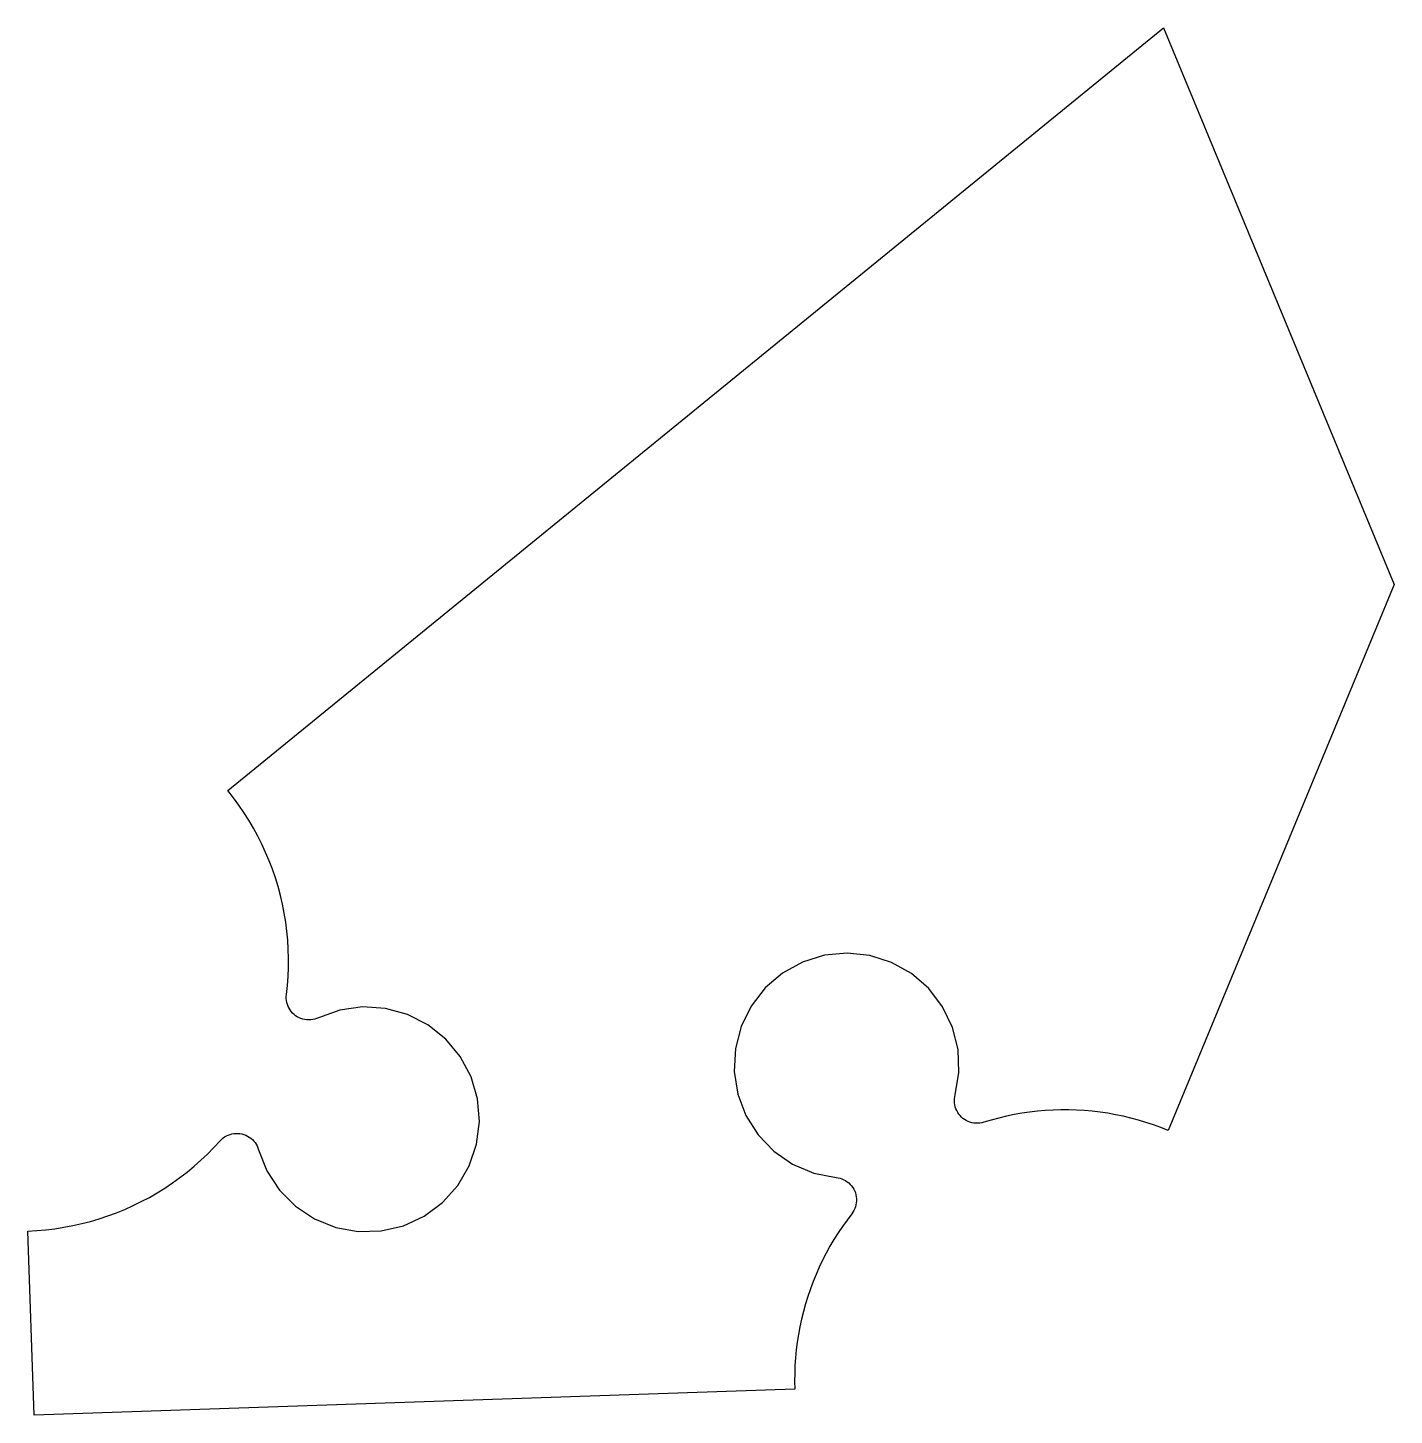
# Model space of a CAD drawing. Header units: metres. Extents: x -81.4 to -20.7, y -86.9 to -25.3.
import ezdxf

# ---------------------------------------------------------------- set-up
doc = ezdxf.new("R2010")
doc.units = ezdxf.units.M

msp = doc.modelspace()

# ---------------------------------------------------------------- linework, layer by layer
at = {"layer": 'Polygon'}
for p, q in [((-72.544, -59.163), (-30.962, -25.251)), ((-30.962, -25.251), (-20.711, -50)), ((-20.711, -50), (-30.763, -74.269)), ((-72.294, -59.48), (-72.544, -59.163)), ((-72.055, -59.806), (-72.294, -59.48)), ((-71.827, -60.139), (-72.055, -59.806)), ((-71.61, -60.481), (-71.827, -60.139)), ((-71.405, -60.829), (-71.61, -60.481)), ((-71.211, -61.184), (-71.405, -60.829)), ((-71.03, -61.545), (-71.211, -61.184)), ((-70.861, -61.912), (-71.03, -61.545)), ((-70.704, -62.284), (-70.861, -61.912)), ((-70.56, -62.662), (-70.704, -62.284)), ((-70.429, -63.044), (-70.56, -62.662)), ((-70.311, -63.431), (-70.429, -63.044)), ((-70.206, -63.821), (-70.311, -63.431)), ((-70.114, -64.215), (-70.206, -63.821)), ((-70.035, -64.611), (-70.114, -64.215)), ((-69.97, -65.01), (-70.035, -64.611)), ((-69.918, -65.411), (-69.97, -65.01)), ((-69.88, -65.813), (-69.918, -65.411)), ((-69.855, -66.216), (-69.88, -65.813)), ((-69.844, -66.62), (-69.855, -66.216)), ((-46.032, -66.484), (-47.002, -66.785)), ((-45.021, -66.385), (-46.032, -66.484)), ((-44.011, -66.492), (-45.021, -66.385)), ((-43.044, -66.801), (-44.011, -66.492)), ((-69.863, -67.428), (-69.847, -67.024)), ((-69.847, -67.024), (-69.844, -66.62)), ((-47.002, -66.785), (-47.891, -67.276)), ((-42.159, -67.299), (-43.044, -66.801)), ((-69.936, -68.233), (-69.893, -67.831)), ((-69.893, -67.831), (-69.863, -67.428)), ((-47.891, -67.276), (-48.662, -67.936)), ((-41.393, -67.966), (-42.159, -67.299)), ((-69.943, -68.322), (-69.936, -68.233)), ((-69.942, -68.411), (-69.943, -68.322)), ((-69.934, -68.5), (-69.942, -68.411)), ((-48.662, -67.936), (-49.284, -68.739)), ((-40.778, -68.774), (-41.393, -67.966)), ((-69.917, -68.587), (-69.934, -68.5)), ((-69.893, -68.673), (-69.917, -68.587)), ((-69.861, -68.756), (-69.893, -68.673)), ((-69.821, -68.836), (-69.861, -68.756)), ((-69.775, -68.912), (-69.821, -68.836)), ((-69.723, -68.984), (-69.775, -68.912)), ((-69.664, -69.051), (-69.723, -68.984)), ((-69.599, -69.112), (-69.664, -69.051)), ((-67.557, -68.918), (-68.514, -69.26)), ((-66.552, -68.778), (-67.557, -68.918)), ((-65.538, -68.843), (-66.552, -68.778)), ((-64.559, -69.111), (-65.538, -68.843)), ((-49.284, -68.739), (-49.731, -69.651)), ((-40.338, -69.689), (-40.778, -68.774)), ((-69.529, -69.168), (-69.599, -69.112)), ((-69.455, -69.217), (-69.529, -69.168)), ((-69.376, -69.259), (-69.455, -69.217)), ((-69.294, -69.294), (-69.376, -69.259)), ((-69.209, -69.321), (-69.294, -69.294)), ((-69.122, -69.341), (-69.209, -69.321)), ((-69.034, -69.353), (-69.122, -69.341)), ((-68.945, -69.357), (-69.034, -69.353)), ((-68.856, -69.353), (-68.945, -69.357)), ((-68.768, -69.341), (-68.856, -69.353)), ((-68.681, -69.322), (-68.768, -69.341)), ((-68.596, -69.294), (-68.681, -69.322)), ((-68.514, -69.26), (-68.596, -69.294)), ((-63.654, -69.572), (-64.559, -69.111)), ((-62.861, -70.206), (-63.654, -69.572)), ((-49.731, -69.651), (-49.985, -70.634)), ((-40.092, -70.674), (-40.338, -69.689)), ((-62.212, -70.988), (-62.861, -70.206)), ((-49.985, -70.634), (-50.035, -71.648)), ((-40.051, -71.689), (-40.092, -70.674)), ((-61.735, -71.884), (-62.212, -70.988)), ((-61.449, -72.858), (-61.735, -71.884)), ((-50.035, -71.648), (-49.878, -72.651)), ((-40.215, -72.691), (-40.051, -71.689)), ((-49.878, -72.651), (-49.523, -73.603)), ((-40.246, -72.867), (-40.235, -72.778)), ((-40.235, -72.778), (-40.215, -72.691)), ((-61.365, -73.87), (-61.449, -72.858)), ((-40.25, -72.956), (-40.246, -72.867)), ((-40.246, -73.045), (-40.25, -72.956)), ((-40.234, -73.133), (-40.246, -73.045)), ((-40.214, -73.22), (-40.234, -73.133)), ((-40.186, -73.304), (-40.214, -73.22)), ((-40.151, -73.386), (-40.186, -73.304)), ((-40.109, -73.465), (-40.151, -73.386)), ((-36.218, -73.386), (-36.565, -73.416)), ((-35.87, -73.366), (-36.218, -73.386)), ((-35.522, -73.356), (-35.87, -73.366)), ((-35.173, -73.357), (-35.522, -73.356)), ((-34.825, -73.367), (-35.173, -73.357)), ((-34.477, -73.388), (-34.825, -73.367)), ((-34.13, -73.418), (-34.477, -73.388)), ((-61.488, -74.878), (-61.365, -73.87)), ((-49.523, -73.603), (-48.982, -74.462)), ((-40.06, -73.539), (-40.109, -73.465)), ((-40.004, -73.609), (-40.06, -73.539)), ((-39.943, -73.674), (-40.004, -73.609)), ((-39.876, -73.732), (-39.943, -73.674)), ((-39.804, -73.785), (-39.876, -73.732)), ((-39.728, -73.831), (-39.804, -73.785)), ((-39.648, -73.87), (-39.728, -73.831)), ((-39.564, -73.902), (-39.648, -73.87)), ((-39.479, -73.926), (-39.564, -73.902)), ((-39.391, -73.942), (-39.479, -73.926)), ((-39.302, -73.951), (-39.391, -73.942)), ((-39.213, -73.952), (-39.302, -73.951)), ((-39.124, -73.945), (-39.213, -73.952)), ((-39.037, -73.929), (-39.124, -73.945)), ((-38.95, -73.907), (-39.037, -73.929)), ((-38.616, -73.807), (-38.95, -73.907)), ((-38.28, -73.717), (-38.616, -73.807)), ((-37.941, -73.637), (-38.28, -73.717)), ((-37.599, -73.567), (-37.941, -73.637)), ((-37.256, -73.507), (-37.599, -73.567)), ((-36.911, -73.457), (-37.256, -73.507)), ((-36.565, -73.416), (-36.911, -73.457)), ((-33.784, -73.459), (-34.13, -73.418)), ((-33.439, -73.509), (-33.784, -73.459)), ((-33.096, -73.57), (-33.439, -73.509)), ((-32.755, -73.641), (-33.096, -73.57)), ((-32.416, -73.721), (-32.755, -73.641)), ((-32.079, -73.811), (-32.416, -73.721)), ((-31.745, -73.911), (-32.079, -73.811)), ((-31.414, -74.021), (-31.745, -73.911)), ((-72.824, -74.669), (-72.757, -74.611)), ((-72.757, -74.611), (-72.684, -74.559)), ((-72.684, -74.559), (-72.607, -74.514)), ((-72.607, -74.514), (-72.527, -74.476)), ((-72.527, -74.476), (-72.443, -74.445)), ((-72.443, -74.445), (-72.357, -74.422)), ((-72.357, -74.422), (-72.269, -74.406)), ((-72.269, -74.406), (-72.18, -74.399)), ((-72.18, -74.399), (-72.091, -74.399)), ((-72.091, -74.399), (-72.003, -74.407)), ((-72.003, -74.407), (-71.915, -74.424)), ((-71.915, -74.424), (-71.829, -74.447)), ((-71.829, -74.447), (-71.746, -74.479)), ((-71.746, -74.479), (-71.666, -74.518)), ((-71.666, -74.518), (-71.589, -74.563)), ((-71.589, -74.563), (-71.517, -74.616)), ((-71.517, -74.616), (-71.45, -74.674)), ((-48.982, -74.462), (-48.279, -75.195)), ((-31.087, -74.14), (-31.414, -74.021)), ((-30.763, -74.269), (-31.087, -74.14)), ((-73.444, -75.317), (-73.161, -75.03)), ((-73.161, -75.03), (-72.887, -74.732)), ((-72.887, -74.732), (-72.824, -74.669)), ((-71.45, -74.674), (-71.388, -74.739)), ((-71.388, -74.739), (-71.332, -74.808)), ((-71.332, -74.808), (-71.283, -74.883)), ((-71.283, -74.883), (-71.241, -74.961)), ((-71.241, -74.961), (-71.205, -75.043)), ((-71.205, -75.043), (-71.177, -75.127)), ((-71.177, -75.127), (-70.805, -76.072)), ((-61.811, -75.841), (-61.488, -74.878)), ((-48.279, -75.195), (-47.443, -75.771)), ((-74.352, -76.121), (-74.04, -75.863)), ((-74.04, -75.863), (-73.738, -75.595)), ((-73.738, -75.595), (-73.444, -75.317)), ((-62.323, -76.718), (-61.811, -75.841)), ((-47.443, -75.771), (-46.507, -76.165)), ((-75, -76.604), (-74.672, -76.368)), ((-74.672, -76.368), (-74.352, -76.121)), ((-70.805, -76.072), (-70.249, -76.922)), ((-46.507, -76.165), (-45.511, -76.363)), ((-45.511, -76.363), (-45.423, -76.375)), ((-45.423, -76.375), (-45.336, -76.395)), ((-45.336, -76.395), (-45.251, -76.423)), ((-45.251, -76.423), (-45.169, -76.458)), ((-45.169, -76.458), (-45.091, -76.5)), ((-76.029, -77.244), (-75.679, -77.042)), ((-75.679, -77.042), (-75.335, -76.829)), ((-75.335, -76.829), (-75, -76.604)), ((-70.249, -76.922), (-69.533, -77.642)), ((-63.001, -77.474), (-62.323, -76.718)), ((-45.091, -76.5), (-45.016, -76.55)), ((-45.016, -76.55), (-44.947, -76.605)), ((-44.947, -76.605), (-44.882, -76.667)), ((-44.882, -76.667), (-44.824, -76.734)), ((-44.824, -76.734), (-44.771, -76.806)), ((-44.771, -76.806), (-44.725, -76.882)), ((-44.725, -76.882), (-44.686, -76.962)), ((-44.686, -76.962), (-44.655, -77.046)), ((-44.655, -77.046), (-44.631, -77.131)), ((-77.117, -77.777), (-76.748, -77.611)), ((-76.748, -77.611), (-76.385, -77.434)), ((-76.385, -77.434), (-76.029, -77.244)), ((-69.533, -77.642), (-68.686, -78.202)), ((-63.818, -78.077), (-63.001, -77.474)), ((-44.651, -77.66), (-44.682, -77.743)), ((-44.628, -77.573), (-44.651, -77.66)), ((-44.631, -77.131), (-44.614, -77.219)), ((-44.613, -77.486), (-44.628, -77.573)), ((-44.614, -77.219), (-44.606, -77.308)), ((-44.605, -77.397), (-44.613, -77.486)), ((-44.606, -77.308), (-44.605, -77.397)), ((-79.033, -78.413), (-78.641, -78.312)), ((-78.641, -78.312), (-78.254, -78.197)), ((-78.254, -78.197), (-77.87, -78.07)), ((-77.87, -78.07), (-77.491, -77.93)), ((-77.491, -77.93), (-77.117, -77.777)), ((-68.686, -78.202), (-67.743, -78.58)), ((-64.74, -78.503), (-63.818, -78.077)), ((-45.027, -78.251), (-45.229, -78.535)), ((-44.816, -77.973), (-45.027, -78.251)), ((-44.765, -77.901), (-44.816, -77.973)), ((-44.72, -77.824), (-44.765, -77.901)), ((-44.682, -77.743), (-44.72, -77.824)), ((-81.431, -78.74), (-81.028, -78.719)), ((-81.15, -86.93), (-81.431, -78.74)), ((-81.028, -78.719), (-80.625, -78.685)), ((-80.625, -78.685), (-80.224, -78.637)), ((-80.224, -78.637), (-79.824, -78.576)), ((-79.824, -78.576), (-79.427, -78.501)), ((-79.427, -78.501), (-79.033, -78.413)), ((-67.743, -78.58), (-66.744, -78.76)), ((-66.744, -78.76), (-65.729, -78.733)), ((-65.729, -78.733), (-64.74, -78.503)), ((-45.423, -78.825), (-45.608, -79.12)), ((-45.229, -78.535), (-45.423, -78.825)), ((-45.785, -79.42), (-45.953, -79.725)), ((-45.608, -79.12), (-45.785, -79.42)), ((-46.112, -80.035), (-46.262, -80.35)), ((-45.953, -79.725), (-46.112, -80.035)), ((-46.402, -80.669), (-46.534, -80.992)), ((-46.262, -80.35), (-46.402, -80.669)), ((-46.656, -81.318), (-46.768, -81.648)), ((-46.534, -80.992), (-46.656, -81.318)), ((-46.871, -81.981), (-46.964, -82.317)), ((-46.768, -81.648), (-46.871, -81.981)), ((-46.964, -82.317), (-47.048, -82.655)), ((-47.121, -82.996), (-47.185, -83.338)), ((-47.048, -82.655), (-47.121, -82.996)), ((-47.238, -83.682), (-47.282, -84.028)), ((-47.185, -83.338), (-47.238, -83.682)), ((-47.315, -84.375), (-47.339, -84.723)), ((-47.282, -84.028), (-47.315, -84.375)), ((-47.352, -85.071), (-47.355, -85.419)), ((-47.339, -84.723), (-47.352, -85.071)), ((-47.355, -85.419), (-47.348, -85.768)), ((-47.348, -85.768), (-81.15, -86.93))]:
    msp.add_line(p, q, dxfattribs=at)

doc.saveas('drawing.dxf')
